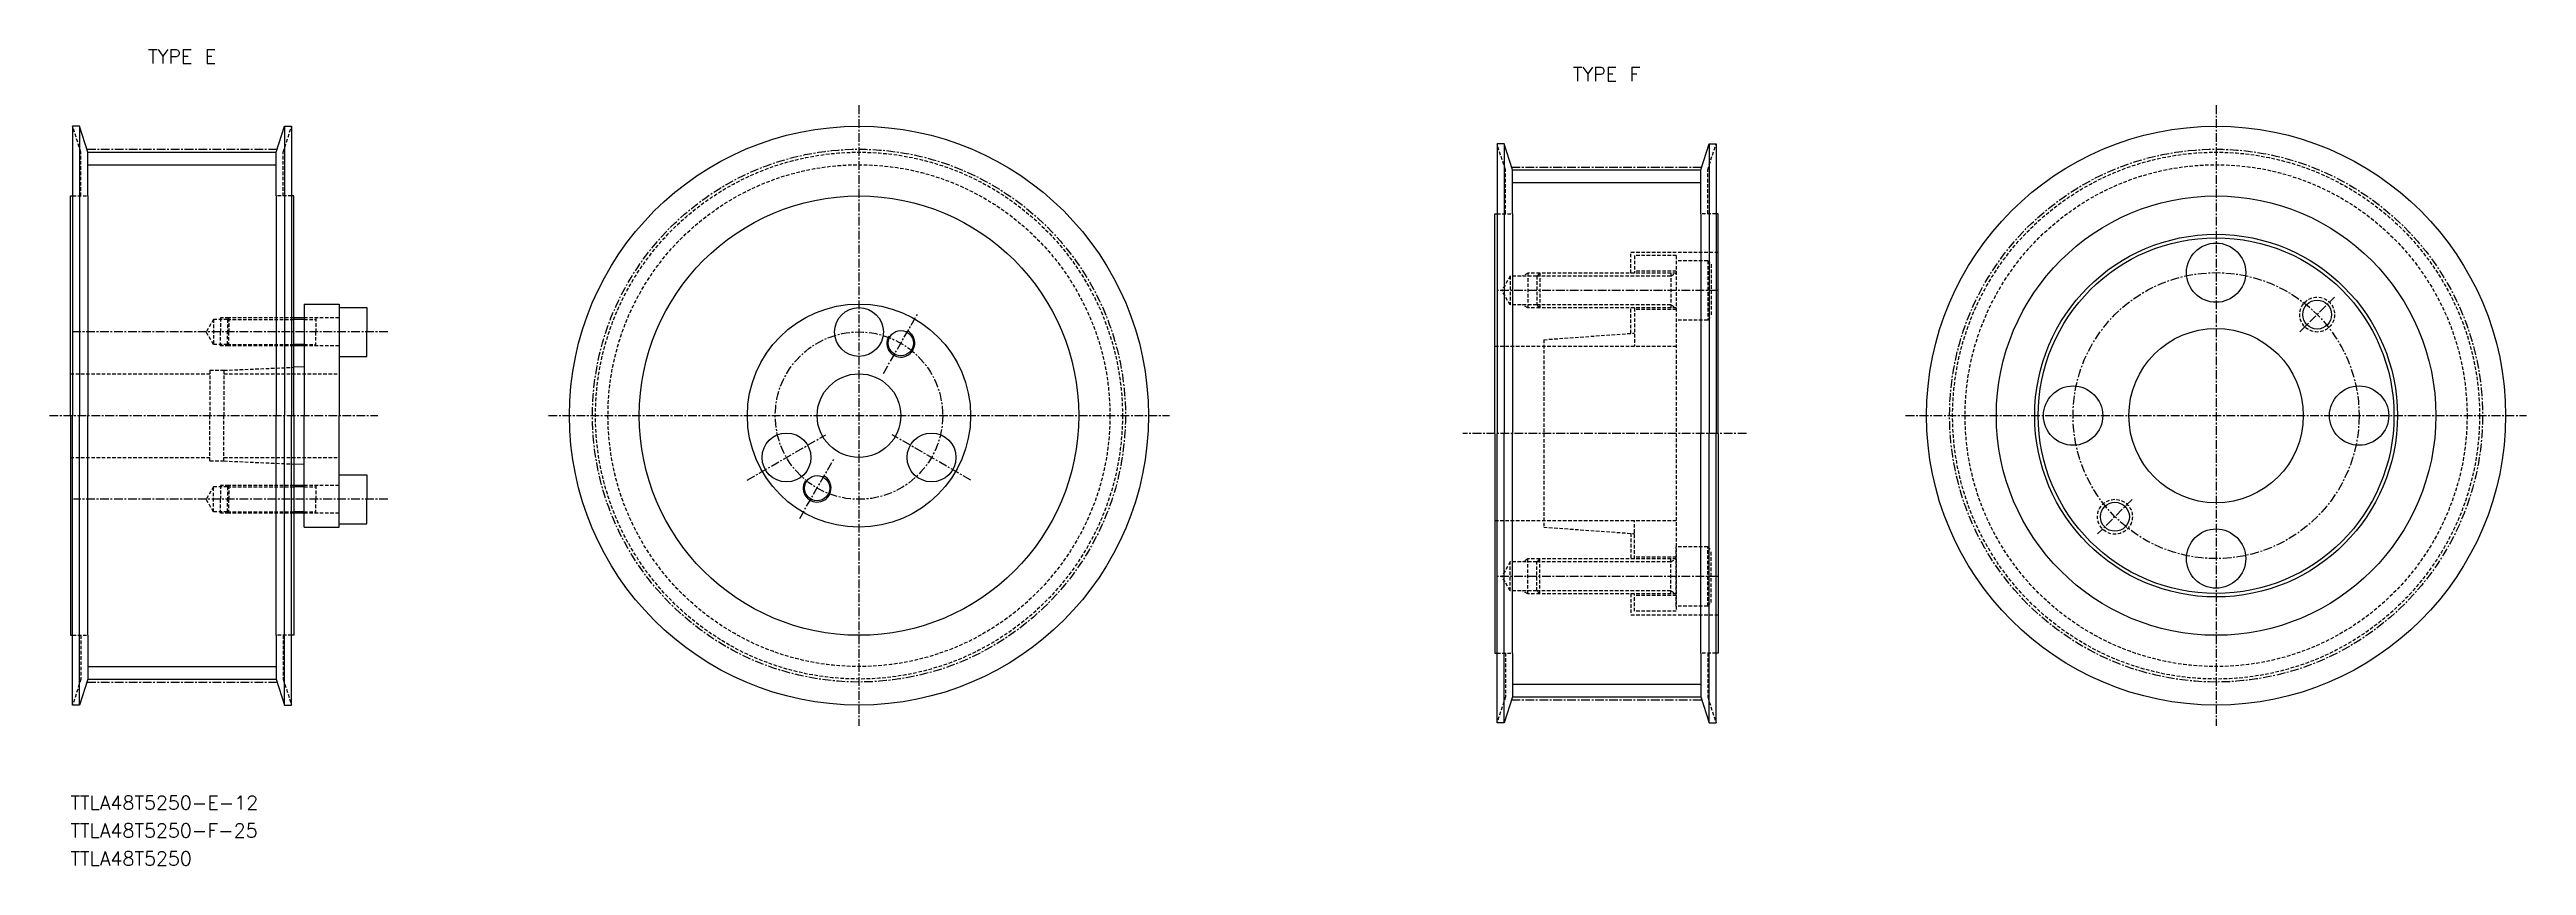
# Model space of a CAD drawing. Extents: x 9596 to 9951, y 24402 to 24519.
import ezdxf
from ezdxf.enums import TextEntityAlignment as Align

# ---------------------------------------------------------------- set-up
doc = ezdxf.new("R2010")
doc.units = 0
doc.linetypes.add('CENTER', pattern=[2, 1.25, -0.25, 0.25, -0.25])
doc.linetypes.add('DASHED', pattern=[0.75, 0.5, -0.25])
doc.layers.get('0').update_dxf_attribs({"linetype": 'CONTINUOUS'})
doc.layers.add('CENTER', color=1, linetype='CENTER')
doc.styles.add('MISUMI', font='txt.shx')

msp = doc.modelspace()

# ---------------------------------------------------------------- linework, layer by layer
at = {"color": 1, "linetype": 'CENTER'}
for p, q in [((9712.25, 24511.49), (9712.25, 24422.49)), ((9906.8, 24511.49), (9906.8, 24422.49)), ((9601.58, 24505.18), (9628.85, 24505.18)), ((9805.79, 24502.64), (9833.06, 24502.64)), ((9596.21, 24466.99), (9643.27, 24466.99)), ((9667.75, 24466.99), (9756.75, 24466.99)), ((9862.3, 24466.99), (9951.3, 24466.99)), ((9601.58, 24428.79), (9628.85, 24428.79)), ((9805.79, 24426.25), (9833.06, 24426.25))]:
    msp.add_line(p, q, dxfattribs=at)
at = {"color": 7, "linetype": 'CONTINUOUS'}
for p, q in [((9599.51, 24508.49), (9599.51, 24466.99)), ((9600.51, 24508.49), (9599.51, 24508.49)), ((9600.51, 24508.49), (9600.51, 24466.99)), ((9601.71, 24504.76), (9600.51, 24508.49)), ((9628.71, 24504.76), (9629.91, 24508.49)), ((9629.91, 24508.49), (9629.91, 24466.99)), ((9629.91, 24508.49), (9630.91, 24508.49)), ((9630.91, 24508.49), (9630.91, 24466.99)), ((9601.71, 24504.76), (9628.71, 24504.76)), ((9601.71, 24498.49), (9601.71, 24504.76)), ((9628.71, 24498.49), (9628.71, 24504.76)), ((9803.72, 24505.94), (9803.72, 24464.44)), ((9804.72, 24505.94), (9803.72, 24505.94)), ((9804.72, 24505.94), (9804.72, 24464.44)), ((9805.92, 24502.22), (9804.72, 24505.94)), ((9832.92, 24502.22), (9834.12, 24505.94)), ((9834.12, 24505.94), (9834.12, 24464.44)), ((9834.12, 24505.94), (9835.12, 24505.94)), ((9835.12, 24505.94), (9835.12, 24464.44)), ((9805.92, 24502.22), (9832.92, 24502.22)), ((9805.92, 24495.94), (9805.92, 24502.22)), ((9832.92, 24495.94), (9832.92, 24502.22)), ((9599.21, 24466.99), (9599.21, 24498.49)), ((9599.21, 24498.49), (9599.51, 24498.49)), ((9601.71, 24498.49), (9601.71, 24466.99)), ((9628.71, 24498.49), (9628.71, 24466.99)), ((9631.21, 24498.49), (9630.91, 24498.49)), ((9631.21, 24466.99), (9631.21, 24498.49)), ((9803.42, 24464.44), (9803.42, 24495.94)), ((9803.42, 24495.94), (9803.72, 24495.94)), ((9805.92, 24495.94), (9805.92, 24464.44)), ((9832.92, 24495.94), (9832.92, 24464.44)), ((9835.42, 24495.94), (9835.12, 24495.94)), ((9835.42, 24464.44), (9835.42, 24495.94)), ((9632.71, 24480.99), (9631.21, 24480.99)), ((9632.71, 24482.99), (9637.71, 24482.99)), ((9632.71, 24482.99), (9632.71, 24480.99)), ((9632.71, 24480.99), (9632.71, 24476.99)), ((9637.71, 24482.99), (9637.71, 24482.49)), ((9637.71, 24482.49), (9641.71, 24482.49)), ((9637.71, 24482.49), (9637.71, 24475.49)), ((9641.71, 24482.49), (9641.71, 24478.99)), ((9632.71, 24476.99), (9631.21, 24476.99)), ((9632.71, 24476.99), (9632.71, 24473.99)), ((9641.71, 24475.49), (9641.71, 24478.99)), ((9632.71, 24473.99), (9631.21, 24473.92)), ((9632.71, 24473.99), (9632.71, 24466.99)), ((9637.71, 24475.49), (9641.71, 24475.49)), ((9637.71, 24475.49), (9637.71, 24466.99)), ((9599.21, 24466.99), (9599.21, 24435.49)), ((9599.51, 24425.49), (9599.51, 24466.99)), ((9600.51, 24425.49), (9600.51, 24466.99)), ((9601.71, 24435.49), (9601.71, 24466.99)), ((9628.71, 24435.49), (9628.71, 24466.99)), ((9629.91, 24425.49), (9629.91, 24466.99)), ((9630.91, 24425.49), (9630.91, 24466.99)), ((9631.21, 24466.99), (9631.21, 24435.49)), ((9632.71, 24459.99), (9632.71, 24466.99)), ((9637.71, 24458.49), (9637.71, 24466.99)), ((9803.42, 24464.44), (9803.42, 24432.94)), ((9803.72, 24422.94), (9803.72, 24464.44)), ((9804.72, 24422.94), (9804.72, 24464.44)), ((9805.92, 24432.94), (9805.92, 24464.44)), ((9832.92, 24432.94), (9832.92, 24464.44)), ((9834.12, 24422.94), (9834.12, 24464.44)), ((9835.12, 24422.94), (9835.12, 24464.44)), ((9835.42, 24464.44), (9835.42, 24432.94)), ((9632.71, 24459.99), (9631.21, 24460.05)), ((9632.71, 24456.99), (9632.71, 24459.99)), ((9637.71, 24458.49), (9641.71, 24458.49)), ((9637.71, 24451.49), (9637.71, 24458.49)), ((9641.71, 24458.49), (9641.71, 24454.99)), ((9632.71, 24456.99), (9631.21, 24456.99)), ((9632.71, 24452.99), (9632.71, 24456.99)), ((9641.71, 24451.49), (9641.71, 24454.99)), ((9632.71, 24452.99), (9631.21, 24452.99)), ((9632.71, 24450.99), (9632.71, 24452.99)), ((9637.71, 24451.49), (9641.71, 24451.49)), ((9637.71, 24450.99), (9637.71, 24451.49)), ((9632.71, 24450.99), (9637.71, 24450.99)), ((9599.21, 24435.49), (9599.51, 24435.49)), ((9601.71, 24435.49), (9601.71, 24429.21)), ((9628.71, 24435.49), (9628.71, 24429.21)), ((9631.21, 24435.49), (9630.91, 24435.49)), ((9803.42, 24432.94), (9803.72, 24432.94)), ((9805.92, 24432.94), (9805.92, 24426.67)), ((9832.92, 24432.94), (9832.92, 24426.67)), ((9835.42, 24432.94), (9835.12, 24432.94)), ((9601.71, 24429.21), (9600.51, 24425.49)), ((9601.71, 24429.21), (9628.71, 24429.21)), ((9628.71, 24429.21), (9629.91, 24425.49)), ((9805.92, 24426.67), (9804.72, 24422.94)), ((9805.92, 24426.67), (9832.92, 24426.67)), ((9832.92, 24426.67), (9834.12, 24422.94)), ((9600.51, 24425.49), (9599.51, 24425.49)), ((9629.91, 24425.49), (9630.91, 24425.49)), ((9804.72, 24422.94), (9803.72, 24422.94)), ((9834.12, 24422.94), (9835.12, 24422.94))]:
    msp.add_line(p, q, dxfattribs=at)
at = {"color": 3, "linetype": 'DASHED'}
for p, q in [((9600.71, 24504.76), (9599.51, 24508.49)), ((9629.71, 24504.76), (9630.91, 24508.49)), ((9600.71, 24498.49), (9600.71, 24504.76)), ((9629.71, 24498.49), (9629.71, 24504.76)), ((9804.92, 24502.22), (9803.72, 24505.94)), ((9833.92, 24502.22), (9835.12, 24505.94)), ((9804.92, 24495.94), (9804.92, 24502.22)), ((9833.92, 24495.94), (9833.92, 24502.22)), ((9599.51, 24498.49), (9601.71, 24498.49)), ((9630.91, 24498.49), (9628.71, 24498.49)), ((9803.72, 24495.94), (9805.92, 24495.94)), ((9835.12, 24495.94), (9832.92, 24495.94)), ((9822.92, 24490.44), (9835.42, 24490.44)), ((9822.92, 24487.44), (9822.92, 24490.44)), ((9805.62, 24487.01), (9804.42, 24484.94)), ((9809.42, 24487.01), (9805.62, 24487.01)), ((9805.62, 24487.01), (9805.62, 24482.87)), ((9808.14, 24487.44), (9807.39, 24487.01)), ((9809.86, 24487.44), (9808.14, 24487.44)), ((9808.14, 24487.44), (9808.14, 24482.44)), ((9809.86, 24487.44), (9809.42, 24487.01)), ((9828.62, 24487.01), (9809.42, 24487.01)), ((9809.42, 24487.01), (9809.42, 24482.87)), ((9829.42, 24487.44), (9809.86, 24487.44)), ((9809.86, 24487.44), (9809.86, 24482.44)), ((9829.42, 24489.94), (9823.42, 24489.94)), ((9823.42, 24489.94), (9823.42, 24487.44)), ((9829.42, 24487.69), (9823.42, 24487.69)), ((9828.62, 24487.44), (9828.62, 24482.44)), ((9828.62, 24487.01), (9829.37, 24487.44)), ((9829.42, 24489.94), (9829.42, 24438.94)), ((9833.92, 24489.19), (9829.42, 24489.19)), ((9829.42, 24489.19), (9829.42, 24480.69)), ((9833.92, 24489.19), (9833.92, 24480.69)), ((9833.92, 24489.19), (9834.42, 24488.69)), ((9834.42, 24488.69), (9834.42, 24481.19)), ((9805.62, 24482.87), (9804.42, 24484.94)), ((9619.71, 24480.79), (9618.67, 24478.99)), ((9619.71, 24480.79), (9619.71, 24477.19)), ((9621.71, 24480.79), (9619.71, 24480.79)), ((9620.71, 24480.99), (9620.71, 24478.99)), ((9621.91, 24480.99), (9620.71, 24480.99)), ((9621.91, 24480.99), (9621.71, 24480.79)), ((9621.71, 24480.79), (9631.21, 24480.79)), ((9621.71, 24480.79), (9621.71, 24478.99)), ((9631.21, 24480.99), (9621.91, 24480.99)), ((9621.91, 24480.99), (9621.91, 24478.99)), ((9637.71, 24480.99), (9632.71, 24480.99)), ((9632.71, 24480.79), (9634.38, 24480.79)), ((9634.38, 24480.99), (9634.38, 24478.99)), ((9809.42, 24482.87), (9805.62, 24482.87)), ((9808.14, 24482.44), (9807.39, 24482.87)), ((9809.86, 24482.44), (9808.14, 24482.44)), ((9828.62, 24482.87), (9809.42, 24482.87)), ((9809.85, 24482.44), (9809.42, 24482.87)), ((9829.42, 24482.44), (9809.85, 24482.44)), ((9822.92, 24478.78), (9822.92, 24482.44)), ((9823.42, 24482.44), (9823.42, 24476.94)), ((9829.42, 24482.19), (9823.42, 24482.19)), ((9828.62, 24482.87), (9829.37, 24482.44)), ((9833.92, 24480.69), (9829.42, 24480.69)), ((9833.92, 24480.69), (9834.42, 24481.19)), ((9619.71, 24477.19), (9618.67, 24478.99)), ((9621.71, 24477.19), (9619.71, 24477.19)), ((9620.71, 24476.99), (9620.71, 24478.99)), ((9621.91, 24476.99), (9620.71, 24476.99)), ((9621.71, 24477.19), (9621.71, 24478.99)), ((9621.71, 24477.19), (9631.21, 24477.19)), ((9621.91, 24476.99), (9621.71, 24477.19)), ((9621.91, 24476.99), (9621.91, 24478.99)), ((9631.21, 24476.99), (9621.91, 24476.99)), ((9632.71, 24477.19), (9634.38, 24477.19)), ((9637.71, 24476.99), (9632.71, 24476.99)), ((9634.38, 24476.99), (9634.38, 24478.99)), ((9803.42, 24476.94), (9829.42, 24476.94)), ((9810.42, 24477.88), (9823.42, 24478.82)), ((9810.42, 24477.88), (9810.42, 24451)), ((9599.21, 24472.99), (9619.21, 24472.99)), ((9619.21, 24473.49), (9619.21, 24466.99)), ((9619.21, 24473.49), (9621.21, 24473.49)), ((9621.21, 24473.49), (9631.21, 24473.92)), ((9621.21, 24473.49), (9621.21, 24466.99)), ((9621.21, 24472.99), (9637.71, 24472.99)), ((9619.21, 24460.49), (9619.21, 24466.99)), ((9621.21, 24460.49), (9621.21, 24466.99)), ((9599.21, 24460.99), (9619.21, 24460.99)), ((9619.21, 24460.49), (9621.21, 24460.49)), ((9621.21, 24460.99), (9637.71, 24460.99)), ((9621.21, 24460.49), (9631.21, 24460.05)), ((9619.71, 24456.79), (9618.67, 24454.99)), ((9619.71, 24453.19), (9618.67, 24454.99)), ((9619.71, 24453.19), (9619.71, 24456.79)), ((9621.71, 24456.79), (9619.71, 24456.79)), ((9620.71, 24456.99), (9620.71, 24454.99)), ((9621.91, 24456.99), (9620.71, 24456.99)), ((9620.71, 24452.99), (9620.71, 24454.99)), ((9621.91, 24456.99), (9621.71, 24456.79)), ((9621.71, 24456.79), (9631.21, 24456.79)), ((9621.71, 24456.79), (9621.71, 24454.99)), ((9621.71, 24453.19), (9621.71, 24454.99)), ((9631.21, 24456.99), (9621.91, 24456.99)), ((9621.91, 24456.99), (9621.91, 24454.99)), ((9621.91, 24452.99), (9621.91, 24454.99)), ((9637.71, 24456.99), (9632.71, 24456.99)), ((9632.71, 24456.79), (9634.38, 24456.79)), ((9634.38, 24456.99), (9634.38, 24454.99)), ((9634.38, 24452.99), (9634.38, 24454.99)), ((9621.71, 24453.19), (9619.71, 24453.19)), ((9621.91, 24452.99), (9620.71, 24452.99)), ((9621.71, 24453.19), (9631.21, 24453.19)), ((9621.91, 24452.99), (9621.71, 24453.19)), ((9631.21, 24452.99), (9621.91, 24452.99)), ((9632.71, 24453.19), (9634.38, 24453.19)), ((9637.71, 24452.99), (9632.71, 24452.99)), ((9803.42, 24451.94), (9829.42, 24451.94)), ((9823.42, 24446.44), (9823.42, 24451.94)), ((9810.42, 24451), (9823.42, 24450.07)), ((9822.92, 24450.1), (9822.92, 24446.44)), ((9833.92, 24448.19), (9829.42, 24448.19)), ((9829.42, 24439.69), (9829.42, 24448.19)), ((9833.92, 24439.69), (9833.92, 24448.19)), ((9833.92, 24448.19), (9834.42, 24447.69)), ((9834.42, 24440.19), (9834.42, 24447.69)), ((9805.62, 24446.01), (9804.42, 24443.94)), ((9805.62, 24441.87), (9804.42, 24443.94)), ((9805.62, 24441.87), (9805.62, 24446.01)), ((9809.42, 24446.01), (9805.62, 24446.01)), ((9808.14, 24446.44), (9807.39, 24446.01)), ((9809.86, 24446.44), (9808.14, 24446.44)), ((9808.14, 24441.44), (9808.14, 24446.44)), ((9809.85, 24446.44), (9809.42, 24446.01)), ((9828.62, 24446.01), (9809.42, 24446.01)), ((9809.42, 24441.87), (9809.42, 24446.01)), ((9829.42, 24446.44), (9809.85, 24446.44)), ((9809.86, 24441.44), (9809.86, 24446.44)), ((9829.42, 24446.69), (9823.42, 24446.69)), ((9828.62, 24441.44), (9828.62, 24446.44)), ((9828.62, 24446.01), (9829.37, 24446.44)), ((9809.42, 24441.87), (9805.62, 24441.87)), ((9808.14, 24441.44), (9807.39, 24441.87)), ((9809.86, 24441.44), (9808.14, 24441.44)), ((9828.62, 24441.88), (9809.42, 24441.88)), ((9809.86, 24441.44), (9809.42, 24441.88)), ((9829.42, 24441.44), (9809.86, 24441.44)), ((9822.92, 24441.44), (9822.92, 24438.44)), ((9823.42, 24438.94), (9823.42, 24441.44)), ((9829.42, 24441.19), (9823.42, 24441.19)), ((9828.62, 24441.88), (9829.37, 24441.44)), ((9822.92, 24438.44), (9835.42, 24438.44)), ((9829.42, 24438.94), (9823.42, 24438.94)), ((9833.92, 24439.69), (9829.42, 24439.69)), ((9833.92, 24439.69), (9834.42, 24440.19)), ((9599.51, 24435.49), (9601.71, 24435.49)), ((9600.71, 24435.49), (9600.71, 24429.21)), ((9630.91, 24435.49), (9628.71, 24435.49)), ((9629.71, 24435.49), (9629.71, 24429.21)), ((9803.72, 24432.94), (9805.92, 24432.94)), ((9804.92, 24432.94), (9804.92, 24426.67)), ((9835.12, 24432.94), (9832.92, 24432.94)), ((9833.92, 24432.94), (9833.92, 24426.67)), ((9600.71, 24429.21), (9599.51, 24425.49)), ((9629.71, 24429.21), (9630.91, 24425.49)), ((9804.92, 24426.67), (9803.72, 24422.94)), ((9833.92, 24426.67), (9835.12, 24422.94))]:
    msp.add_line(p, q, dxfattribs=at)
at = {"color": 3, "linetype": 'CONTINUOUS'}
for p, q in [((9601.71, 24502.96), (9628.71, 24502.96)), ((9805.92, 24500.42), (9832.92, 24500.42)), ((9601.71, 24431.01), (9628.71, 24431.01)), ((9805.92, 24428.47), (9832.92, 24428.47))]:
    msp.add_line(p, q, dxfattribs=at)
at = {"color": 3}
for p, q in [((9632.71, 24480.79), (9631.21, 24480.79)), ((9632.71, 24477.19), (9631.21, 24477.19)), ((9632.71, 24456.79), (9631.21, 24456.79)), ((9632.71, 24453.19), (9631.21, 24453.19))]:
    msp.add_line(p, q, dxfattribs=at)
at = {"color": 7, "linetype": 'CONTINUOUS'}
for centre, radius in [((9712.25, 24466.99), 41.5), ((9906.8, 24466.99), 41.5), ((9712.25, 24466.99), 31.5), ((9906.8, 24466.99), 31.5), ((9906.8, 24466.99), 26), ((9906.8, 24466.99), 25.5), ((9906.8, 24487.49), 4.25), ((9921.29, 24481.48), 2.07), ((9712.25, 24466.99), 16), ((9712.25, 24466.99), 16), ((9712.25, 24478.99), 3.5), ((9906.8, 24466.99), 12.5), ((9718.25, 24477.38), 1.8), ((9712.25, 24466.99), 6), ((9886.3, 24466.99), 4.25), ((9927.3, 24466.99), 4.25), ((9701.86, 24460.99), 3.5), ((9722.65, 24460.99), 3.5), ((9706.25, 24456.59), 1.8), ((9892.3, 24452.49), 2.07), ((9906.8, 24446.49), 4.25)]:
    msp.add_circle(centre, radius, dxfattribs=at)
at = {"color": 1, "linetype": 'CENTER'}
for centre in [(9712.25, 24466.99), (9906.8, 24466.99)]:
    msp.add_circle(centre, 38.2, dxfattribs=at)
at = {"color": 3, "linetype": 'DASHED'}
for centre, radius in [((9712.25, 24466.99), 37.77), ((9906.8, 24466.99), 37.77), ((9712.25, 24466.99), 35.98), ((9906.8, 24466.99), 35.98), ((9921.29, 24481.48), 2.5), ((9892.3, 24452.49), 2.5)]:
    msp.add_circle(centre, radius, dxfattribs=at)
at = {"color": 3, "linetype": 'CONTINUOUS'}
for centre in [(9718.25, 24477.38), (9706.25, 24456.59)]:
    msp.add_arc(centre, 2, 150, 62, dxfattribs=at)
at = {"layer": 'CENTER', "color": 1, "linetype": 'CENTER'}
for p, q in [((9835.42, 24484.94), (9803.78, 24484.94)), ((9835.42, 24484.94), (9805.54, 24484.94)), ((9918.82, 24479.01), (9923.77, 24483.96)), ((9715.75, 24473.05), (9720.75, 24481.71)), ((9644.71, 24478.99), (9599.67, 24478.99)), ((9696.23, 24457.74), (9707.49, 24464.24)), ((9728.28, 24457.74), (9717.02, 24464.24)), ((9839.47, 24464.44), (9798.8, 24464.44)), ((9703.75, 24452.26), (9708.75, 24460.92)), ((9644.71, 24454.99), (9599.67, 24454.99)), ((9894.77, 24454.97), (9889.82, 24450.02)), ((9835.42, 24443.94), (9803.78, 24443.94)), ((9835.42, 24443.94), (9805.54, 24443.94))]:
    msp.add_line(p, q, dxfattribs=at)
for centre, radius in [((9906.8, 24466.99), 20.5), ((9712.25, 24466.99), 12)]:
    msp.add_circle(centre, radius, dxfattribs=at)

# ---------------------------------------------------------------- texts
at = {"color": 7, "linetype": 'CONTINUOUS', "style": 'MISUMI'}
for s, p in [('TYPE E', (9615.21, 24518.49)), ('TYPE F', (9819.42, 24515.94))]:
    msp.add_text(s, height=2, dxfattribs=at).set_placement(p, align=Align.MIDDLE_CENTER)
for s, p in [('TTLA48T5250-E-12', (9599.21, 24410.49)), ('TTLA48T5250-F-25', (9599.21, 24406.49)), ('TTLA48T5250', (9599.21, 24402.49))]:
    msp.add_text(s, height=2, dxfattribs=at).set_placement(p)

doc.saveas('drawing.dxf')
